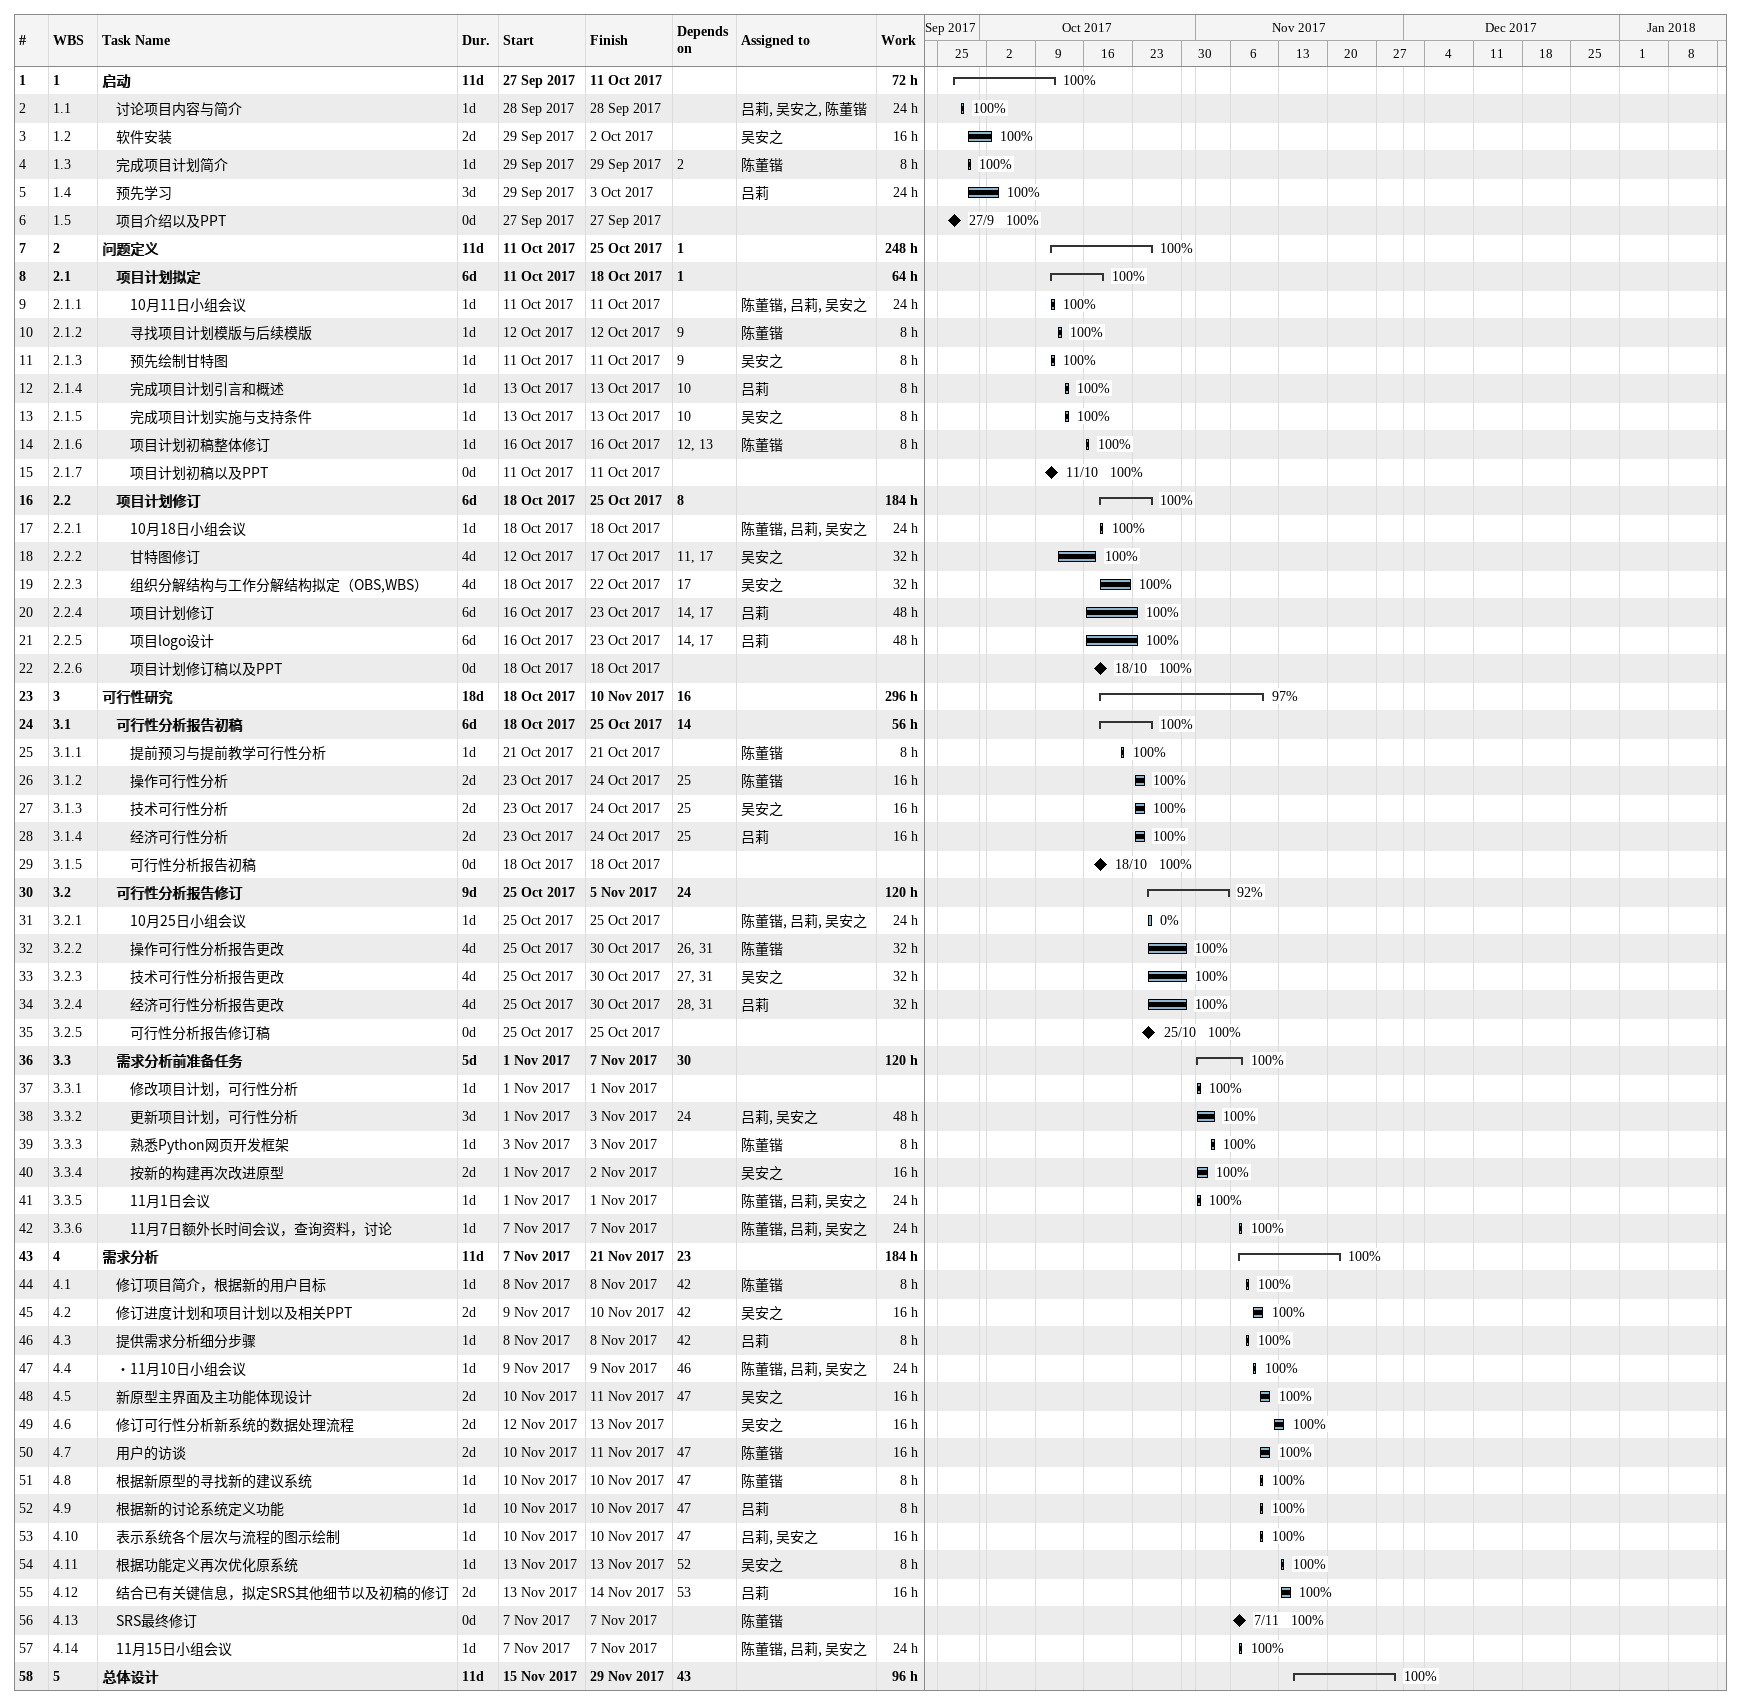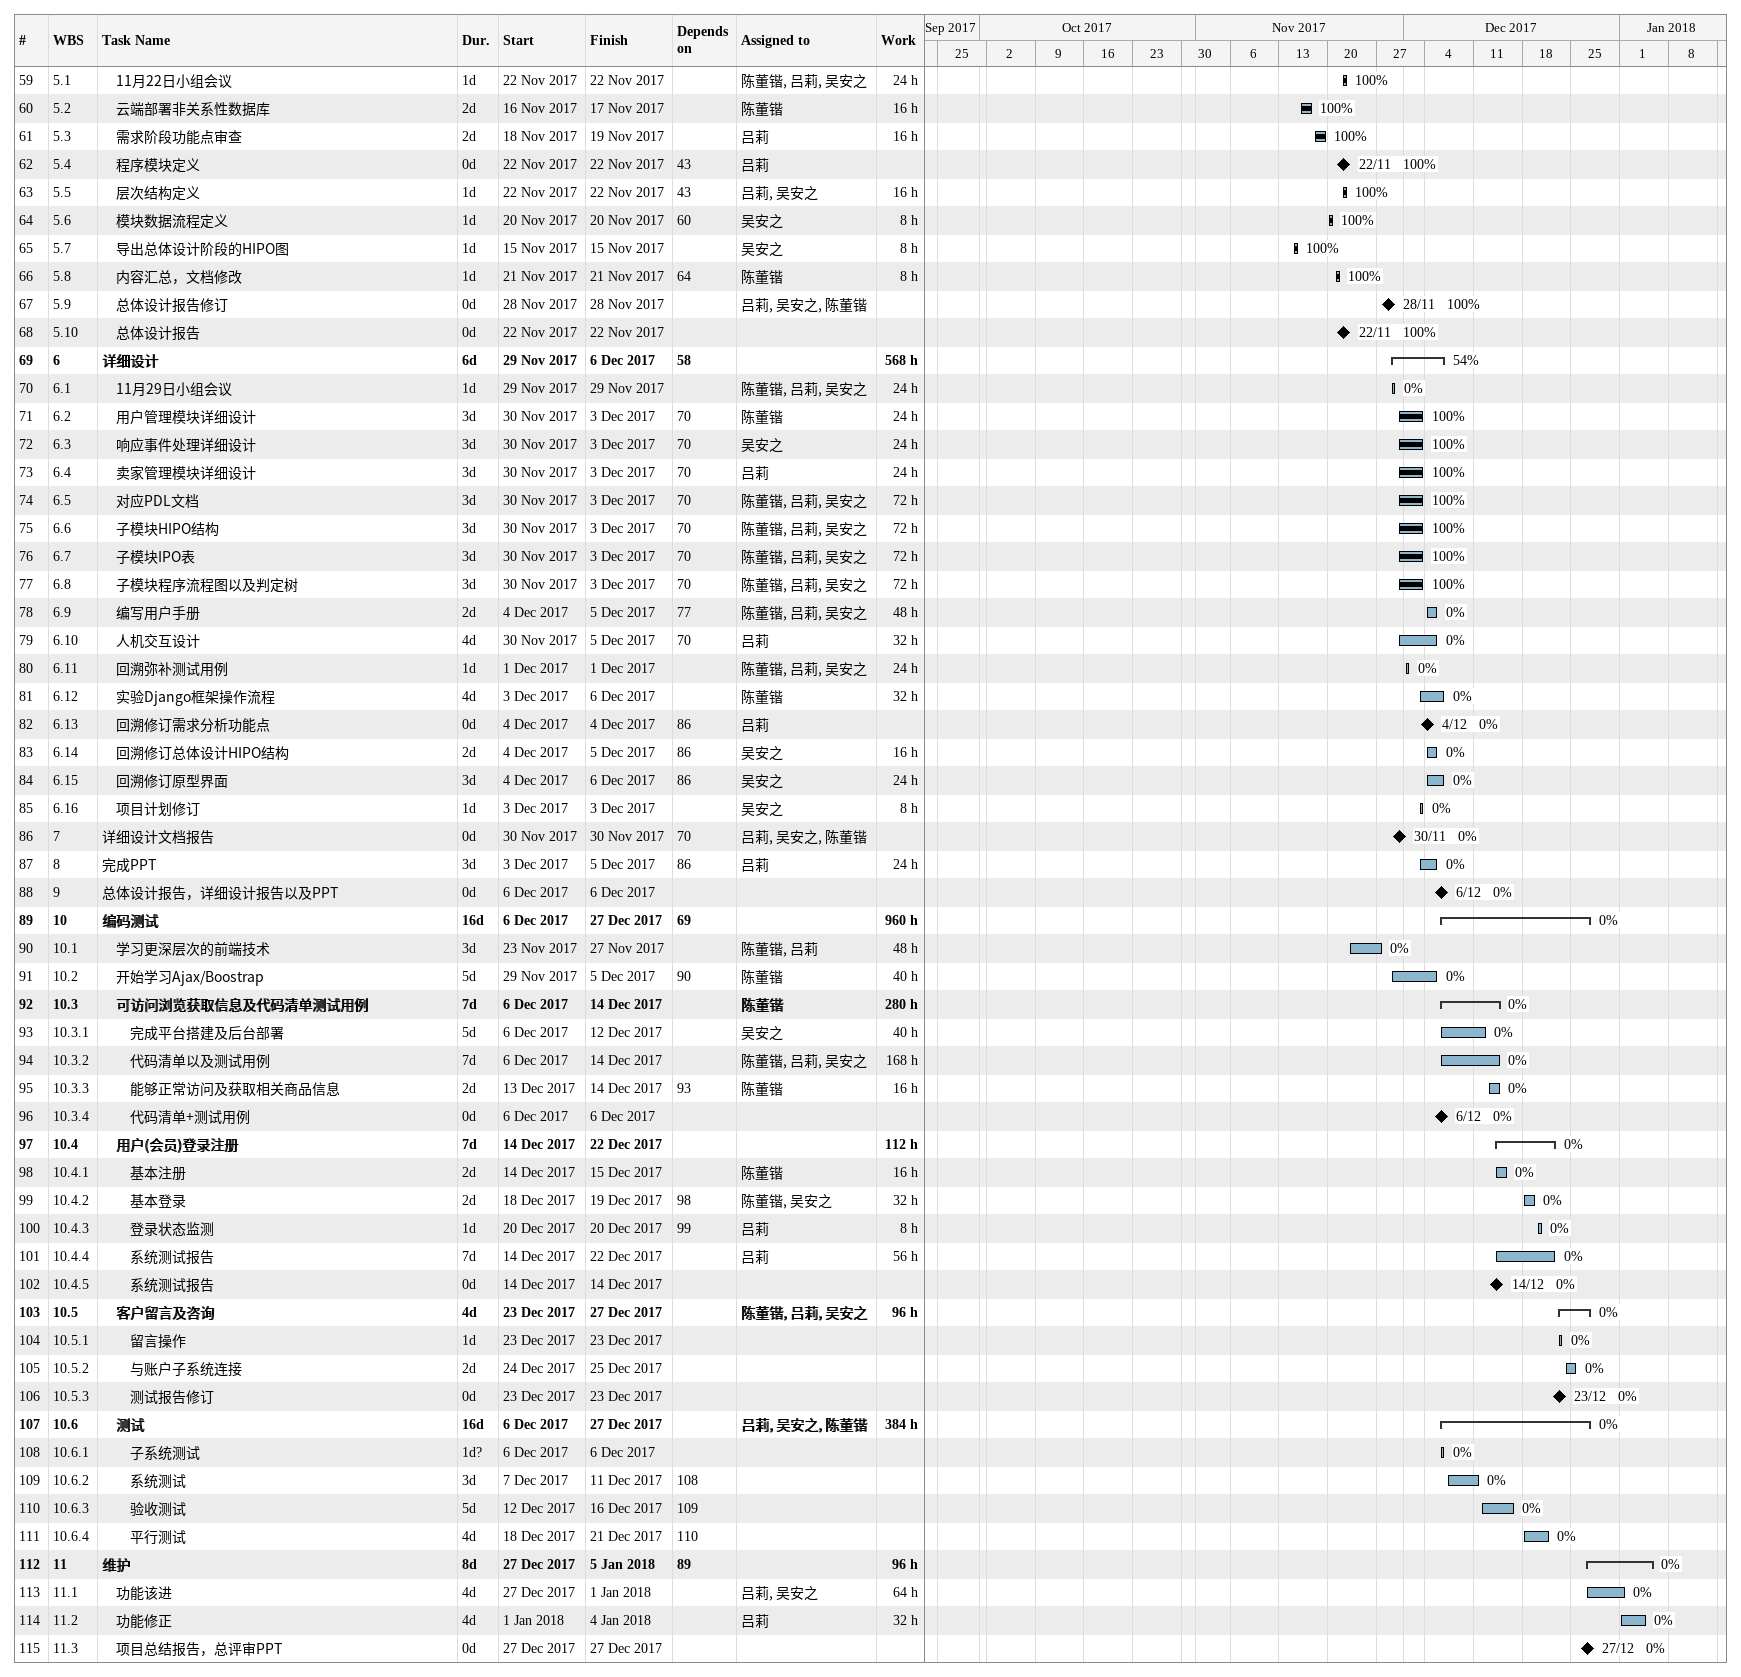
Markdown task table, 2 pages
| ID | WBS | Task | Duration | Start | Finish | Predecessors | Resources | % complete | Work (h) |
|---|---|---|---|---|---|---|---|---|---|
| 1 | 1 | **启动** | 11d | 2017-09-27 | 2017-10-11 |  |  | 100 | 72 |
| 2 | 1.1 | 讨论项目内容与简介 | 1d | 2017-09-28 | 2017-09-28 |  | 吕莉, 吴安之, 陈董锴 | 100 | 24 |
| 3 | 1.2 | 软件安装 | 2d | 2017-09-29 | 2017-10-02 |  | 吴安之 | 100 | 16 |
| 4 | 1.3 | 完成项目计划简介 | 1d | 2017-09-29 | 2017-09-29 | 2 | 陈董锴 | 100 | 8 |
| 5 | 1.4 | 预先学习 | 3d | 2017-09-29 | 2017-10-03 |  | 吕莉 | 100 | 24 |
| 6 | 1.5 | 项目介绍以及PPT | 0d | 2017-09-27 | 2017-09-27 |  |  | 100 |  |
| 7 | 2 | **问题定义** | 11d | 2017-10-11 | 2017-10-25 | 1 |  | 100 | 248 |
| 8 | 2.1 | **项目计划拟定** | 6d | 2017-10-11 | 2017-10-18 | 1 |  | 100 | 64 |
| 9 | 2.1.1 | 10月11日小组会议 | 1d | 2017-10-11 | 2017-10-11 |  | 陈董锴, 吕莉, 吴安之 | 100 | 24 |
| 10 | 2.1.2 | 寻找项目计划模版与后续模版 | 1d | 2017-10-12 | 2017-10-12 | 9 | 陈董锴 | 100 | 8 |
| 11 | 2.1.3 | 预先绘制甘特图 | 1d | 2017-10-11 | 2017-10-11 | 9 | 吴安之 | 100 | 8 |
| 12 | 2.1.4 | 完成项目计划引言和概述 | 1d | 2017-10-13 | 2017-10-13 | 10 | 吕莉 | 100 | 8 |
| 13 | 2.1.5 | 完成项目计划实施与支持条件 | 1d | 2017-10-13 | 2017-10-13 | 10 | 吴安之 | 100 | 8 |
| 14 | 2.1.6 | 项目计划初稿整体修订 | 1d | 2017-10-16 | 2017-10-16 | 12, 13 | 陈董锴 | 100 | 8 |
| 15 | 2.1.7 | 项目计划初稿以及PPT | 0d | 2017-10-11 | 2017-10-11 |  |  | 100 |  |
| 16 | 2.2 | **项目计划修订** | 6d | 2017-10-18 | 2017-10-25 | 8 |  | 100 | 184 |
| 17 | 2.2.1 | 10月18日小组会议 | 1d | 2017-10-18 | 2017-10-18 |  | 陈董锴, 吕莉, 吴安之 | 100 | 24 |
| 18 | 2.2.2 | 甘特图修订 | 4d | 2017-10-12 | 2017-10-17 | 11, 17 | 吴安之 | 100 | 32 |
| 19 | 2.2.3 | 组织分解结构与工作分解结构拟定（OBS,WBS） | 4d | 2017-10-18 | 2017-10-22 | 17 | 吴安之 | 100 | 32 |
| 20 | 2.2.4 | 项目计划修订 | 6d | 2017-10-16 | 2017-10-23 | 14, 17 | 吕莉 | 100 | 48 |
| 21 | 2.2.5 | 项目logo设计 | 6d | 2017-10-16 | 2017-10-23 | 14, 17 | 吕莉 | 100 | 48 |
| 22 | 2.2.6 | 项目计划修订稿以及PPT | 0d | 2017-10-18 | 2017-10-18 |  |  | 100 |  |
| 23 | 3 | **可行性研究** | 18d | 2017-10-18 | 2017-11-10 | 16 |  | 97 | 296 |
| 24 | 3.1 | **可行性分析报告初稿** | 6d | 2017-10-18 | 2017-10-25 | 14 |  | 100 | 56 |
| 25 | 3.1.1 | 提前预习与提前教学可行性分析 | 1d | 2017-10-21 | 2017-10-21 |  | 陈董锴 | 100 | 8 |
| 26 | 3.1.2 | 操作可行性分析 | 2d | 2017-10-23 | 2017-10-24 | 25 | 陈董锴 | 100 | 16 |
| 27 | 3.1.3 | 技术可行性分析 | 2d | 2017-10-23 | 2017-10-24 | 25 | 吴安之 | 100 | 16 |
| 28 | 3.1.4 | 经济可行性分析 | 2d | 2017-10-23 | 2017-10-24 | 25 | 吕莉 | 100 | 16 |
| 29 | 3.1.5 | 可行性分析报告初稿 | 0d | 2017-10-18 | 2017-10-18 |  |  | 100 |  |
| 30 | 3.2 | **可行性分析报告修订** | 9d | 2017-10-25 | 2017-11-05 | 24 |  | 92 | 120 |
| 31 | 3.2.1 | 10月25日小组会议 | 1d | 2017-10-25 | 2017-10-25 |  | 陈董锴, 吕莉, 吴安之 | 0 | 24 |
| 32 | 3.2.2 | 操作可行性分析报告更改 | 4d | 2017-10-25 | 2017-10-30 | 26, 31 | 陈董锴 | 100 | 32 |
| 33 | 3.2.3 | 技术可行性分析报告更改 | 4d | 2017-10-25 | 2017-10-30 | 27, 31 | 吴安之 | 100 | 32 |
| 34 | 3.2.4 | 经济可行性分析报告更改 | 4d | 2017-10-25 | 2017-10-30 | 28, 31 | 吕莉 | 100 | 32 |
| 35 | 3.2.5 | 可行性分析报告修订稿 | 0d | 2017-10-25 | 2017-10-25 |  |  | 100 |  |
| 36 | 3.3 | **需求分析前准备任务** | 5d | 2017-11-01 | 2017-11-07 | 30 |  | 100 | 120 |
| 37 | 3.3.1 | 修改项目计划，可行性分析 | 1d | 2017-11-01 | 2017-11-01 |  |  | 100 |  |
| 38 | 3.3.2 | 更新项目计划，可行性分析 | 3d | 2017-11-01 | 2017-11-03 | 24 | 吕莉, 吴安之 | 100 | 48 |
| 39 | 3.3.3 | 熟悉Python网页开发框架 | 1d | 2017-11-03 | 2017-11-03 |  | 陈董锴 | 100 | 8 |
| 40 | 3.3.4 | 按新的构建再次改进原型 | 2d | 2017-11-01 | 2017-11-02 |  | 吴安之 | 100 | 16 |
| 41 | 3.3.5 | 11月1日会议 | 1d | 2017-11-01 | 2017-11-01 |  | 陈董锴, 吕莉, 吴安之 | 100 | 24 |
| 42 | 3.3.6 | 11月7日额外长时间会议，查询资料，讨论 | 1d | 2017-11-07 | 2017-11-07 |  | 陈董锴, 吕莉, 吴安之 | 100 | 24 |
| 43 | 4 | **需求分析** | 11d | 2017-11-07 | 2017-11-21 | 23 |  | 100 | 184 |
| 44 | 4.1 | 修订项目简介，根据新的用户目标 | 1d | 2017-11-08 | 2017-11-08 | 42 | 陈董锴 | 100 | 8 |
| 45 | 4.2 | 修订进度计划和项目计划以及相关PPT | 2d | 2017-11-09 | 2017-11-10 | 42 | 吴安之 | 100 | 16 |
| 46 | 4.3 | 提供需求分析细分步骤 | 1d | 2017-11-08 | 2017-11-08 | 42 | 吕莉 | 100 | 8 |
| 47 | 4.4 | ·11月10日小组会议 | 1d | 2017-11-09 | 2017-11-09 | 46 | 陈董锴, 吕莉, 吴安之 | 100 | 24 |
| 48 | 4.5 | 新原型主界面及主功能体现设计 | 2d | 2017-11-10 | 2017-11-11 | 47 | 吴安之 | 100 | 16 |
| 49 | 4.6 | 修订可行性分析新系统的数据处理流程 | 2d | 2017-11-12 | 2017-11-13 |  | 吴安之 | 100 | 16 |
| 50 | 4.7 | 用户的访谈 | 2d | 2017-11-10 | 2017-11-11 | 47 | 陈董锴 | 100 | 16 |
| 51 | 4.8 | 根据新原型的寻找新的建议系统 | 1d | 2017-11-10 | 2017-11-10 | 47 | 陈董锴 | 100 | 8 |
| 52 | 4.9 | 根据新的讨论系统定义功能 | 1d | 2017-11-10 | 2017-11-10 | 47 | 吕莉 | 100 | 8 |
| 53 | 4.10 | 表示系统各个层次与流程的图示绘制 | 1d | 2017-11-10 | 2017-11-10 | 47 | 吕莉, 吴安之 | 100 | 16 |
| 54 | 4.11 | 根据功能定义再次优化原系统 | 1d | 2017-11-13 | 2017-11-13 | 52 | 吴安之 | 100 | 8 |
| 55 | 4.12 | 结合已有关键信息，拟定SRS其他细节以及初稿的修订 | 2d | 2017-11-13 | 2017-11-14 | 53 | 吕莉 | 100 | 16 |
| 56 | 4.13 | SRS最终修订 | 0d | 2017-11-07 | 2017-11-07 |  | 陈董锴 | 100 |  |
| 57 | 4.14 | 11月15日小组会议 | 1d | 2017-11-07 | 2017-11-07 |  | 陈董锴, 吕莉, 吴安之 | 100 | 24 |
| 58 | 5 | **总体设计** | 11d | 2017-11-15 | 2017-11-29 | 43 |  | 100 | 96 |
| 59 | 5.1 | 11月22日小组会议 | 1d | 2017-11-22 | 2017-11-22 |  | 陈董锴, 吕莉, 吴安之 | 100 | 24 |
| 60 | 5.2 | 云端部署非关系性数据库 | 2d | 2017-11-16 | 2017-11-17 |  | 陈董锴 | 100 | 16 |
| 61 | 5.3 | 需求阶段功能点审查 | 2d | 2017-11-18 | 2017-11-19 |  | 吕莉 | 100 | 16 |
| 62 | 5.4 | 程序模块定义 | 0d | 2017-11-22 | 2017-11-22 | 43 | 吕莉 | 100 |  |
| 63 | 5.5 | 层次结构定义 | 1d | 2017-11-22 | 2017-11-22 | 43 | 吕莉, 吴安之 | 100 | 16 |
| 64 | 5.6 | 模块数据流程定义 | 1d | 2017-11-20 | 2017-11-20 | 60 | 吴安之 | 100 | 8 |
| 65 | 5.7 | 导出总体设计阶段的HIPO图 | 1d | 2017-11-15 | 2017-11-15 |  | 吴安之 | 100 | 8 |
| 66 | 5.8 | 内容汇总，文档修改 | 1d | 2017-11-21 | 2017-11-21 | 64 | 陈董锴 | 100 | 8 |
| 67 | 5.9 | 总体设计报告修订 | 0d | 2017-11-28 | 2017-11-28 |  | 吕莉, 吴安之, 陈董锴 | 100 |  |
| 68 | 5.10 | 总体设计报告 | 0d | 2017-11-22 | 2017-11-22 |  |  | 100 |  |
| 69 | 6 | **详细设计** | 6d | 2017-11-29 | 2017-12-06 | 58 |  | 54 | 568 |
| 70 | 6.1 | 11月29日小组会议 | 1d | 2017-11-29 | 2017-11-29 |  | 陈董锴, 吕莉, 吴安之 | 0 | 24 |
| 71 | 6.2 | 用户管理模块详细设计 | 3d | 2017-11-30 | 2017-12-03 | 70 | 陈董锴 | 100 | 24 |
| 72 | 6.3 | 响应事件处理详细设计 | 3d | 2017-11-30 | 2017-12-03 | 70 | 吴安之 | 100 | 24 |
| 73 | 6.4 | 卖家管理模块详细设计 | 3d | 2017-11-30 | 2017-12-03 | 70 | 吕莉 | 100 | 24 |
| 74 | 6.5 | 对应PDL文档 | 3d | 2017-11-30 | 2017-12-03 | 70 | 陈董锴, 吕莉, 吴安之 | 100 | 72 |
| 75 | 6.6 | 子模块HIPO结构 | 3d | 2017-11-30 | 2017-12-03 | 70 | 陈董锴, 吕莉, 吴安之 | 100 | 72 |
| 76 | 6.7 | 子模块IPO表 | 3d | 2017-11-30 | 2017-12-03 | 70 | 陈董锴, 吕莉, 吴安之 | 100 | 72 |
| 77 | 6.8 | 子模块程序流程图以及判定树 | 3d | 2017-11-30 | 2017-12-03 | 70 | 陈董锴, 吕莉, 吴安之 | 100 | 72 |
| 78 | 6.9 | 编写用户手册 | 2d | 2017-12-04 | 2017-12-05 | 77 | 陈董锴, 吕莉, 吴安之 | 0 | 48 |
| 79 | 6.10 | 人机交互设计 | 4d | 2017-11-30 | 2017-12-05 | 70 | 吕莉 | 0 | 32 |
| 80 | 6.11 | 回溯弥补测试用例 | 1d | 2017-12-01 | 2017-12-01 |  | 陈董锴, 吕莉, 吴安之 | 0 | 24 |
| 81 | 6.12 | 实验Django框架操作流程 | 4d | 2017-12-03 | 2017-12-06 |  | 陈董锴 | 0 | 32 |
| 82 | 6.13 | 回溯修订需求分析功能点 | 0d | 2017-12-04 | 2017-12-04 | 86 | 吕莉 | 0 |  |
| 83 | 6.14 | 回溯修订总体设计HIPO结构 | 2d | 2017-12-04 | 2017-12-05 | 86 | 吴安之 | 0 | 16 |
| 84 | 6.15 | 回溯修订原型界面 | 3d | 2017-12-04 | 2017-12-06 | 86 | 吴安之 | 0 | 24 |
| 85 | 6.16 | 项目计划修订 | 1d | 2017-12-03 | 2017-12-03 |  | 吴安之 | 0 | 8 |
| 86 | 7 | 详细设计文档报告 | 0d | 2017-11-30 | 2017-11-30 | 70 | 吕莉, 吴安之, 陈董锴 | 0 |  |
| 87 | 8 | 完成PPT | 3d | 2017-12-03 | 2017-12-05 | 86 | 吕莉 | 0 | 24 |
| 88 | 9 | 总体设计报告，详细设计报告以及PPT | 0d | 2017-12-06 | 2017-12-06 |  |  | 0 |  |
| 89 | 10 | **编码测试** | 16d | 2017-12-06 | 2017-12-27 | 69 |  | 0 | 960 |
| 90 | 10.1 | 学习更深层次的前端技术 | 3d | 2017-11-23 | 2017-11-27 |  | 陈董锴, 吕莉 | 0 | 48 |
| 91 | 10.2 | 开始学习Ajax/Boostrap | 5d | 2017-11-29 | 2017-12-05 | 90 | 陈董锴 | 0 | 40 |
| 92 | 10.3 | **可访问浏览获取信息及代码清单测试用例** | 7d | 2017-12-06 | 2017-12-14 |  | 陈董锴 | 0 | 280 |
| 93 | 10.3.1 | 完成平台搭建及后台部署 | 5d | 2017-12-06 | 2017-12-12 |  | 吴安之 | 0 | 40 |
| 94 | 10.3.2 | 代码清单以及测试用例 | 7d | 2017-12-06 | 2017-12-14 |  | 陈董锴, 吕莉, 吴安之 | 0 | 168 |
| 95 | 10.3.3 | 能够正常访问及获取相关商品信息 | 2d | 2017-12-13 | 2017-12-14 | 93 | 陈董锴 | 0 | 16 |
| 96 | 10.3.4 | 代码清单+测试用例 | 0d | 2017-12-06 | 2017-12-06 |  |  | 0 |  |
| 97 | 10.4 | **用户(会员)登录注册** | 7d | 2017-12-14 | 2017-12-22 |  |  | 0 | 112 |
| 98 | 10.4.1 | 基本注册 | 2d | 2017-12-14 | 2017-12-15 |  | 陈董锴 | 0 | 16 |
| 99 | 10.4.2 | 基本登录 | 2d | 2017-12-18 | 2017-12-19 | 98 | 陈董锴, 吴安之 | 0 | 32 |
| 100 | 10.4.3 | 登录状态监测 | 1d | 2017-12-20 | 2017-12-20 | 99 | 吕莉 | 0 | 8 |
| 101 | 10.4.4 | 系统测试报告 | 7d | 2017-12-14 | 2017-12-22 |  | 吕莉 | 0 | 56 |
| 102 | 10.4.5 | 系统测试报告 | 0d | 2017-12-14 | 2017-12-14 |  |  | 0 |  |
| 103 | 10.5 | **客户留言及咨询** | 4d | 2017-12-23 | 2017-12-27 |  | 陈董锴, 吕莉, 吴安之 | 0 | 96 |
| 104 | 10.5.1 | 留言操作 | 1d | 2017-12-23 | 2017-12-23 |  |  | 0 |  |
| 105 | 10.5.2 | 与账户子系统连接 | 2d | 2017-12-24 | 2017-12-25 |  |  | 0 |  |
| 106 | 10.5.3 | 测试报告修订 | 0d | 2017-12-23 | 2017-12-23 |  |  | 0 |  |
| 107 | 10.6 | **测试** | 16d | 2017-12-06 | 2017-12-27 |  | 吕莉, 吴安之, 陈董锴 | 0 | 384 |
| 108 | 10.6.1 | 子系统测试 | 1d? | 2017-12-06 | 2017-12-06 |  |  | 0 |  |
| 109 | 10.6.2 | 系统测试 | 3d | 2017-12-07 | 2017-12-11 | 108 |  | 0 |  |
| 110 | 10.6.3 | 验收测试 | 5d | 2017-12-12 | 2017-12-16 | 109 |  | 0 |  |
| 111 | 10.6.4 | 平行测试 | 4d | 2017-12-18 | 2017-12-21 | 110 |  | 0 |  |
| 112 | 11 | **维护** | 8d | 2017-12-27 | 2018-01-05 | 89 |  | 0 | 96 |
| 113 | 11.1 | 功能该进 | 4d | 2017-12-27 | 2018-01-01 |  | 吕莉, 吴安之 | 0 | 64 |
| 114 | 11.2 | 功能修正 | 4d | 2018-01-01 | 2018-01-04 |  | 吕莉 | 0 | 32 |
| 115 | 11.3 | 项目总结报告，总评审PPT | 0d | 2017-12-27 | 2017-12-27 |  |  | 0 |  |
